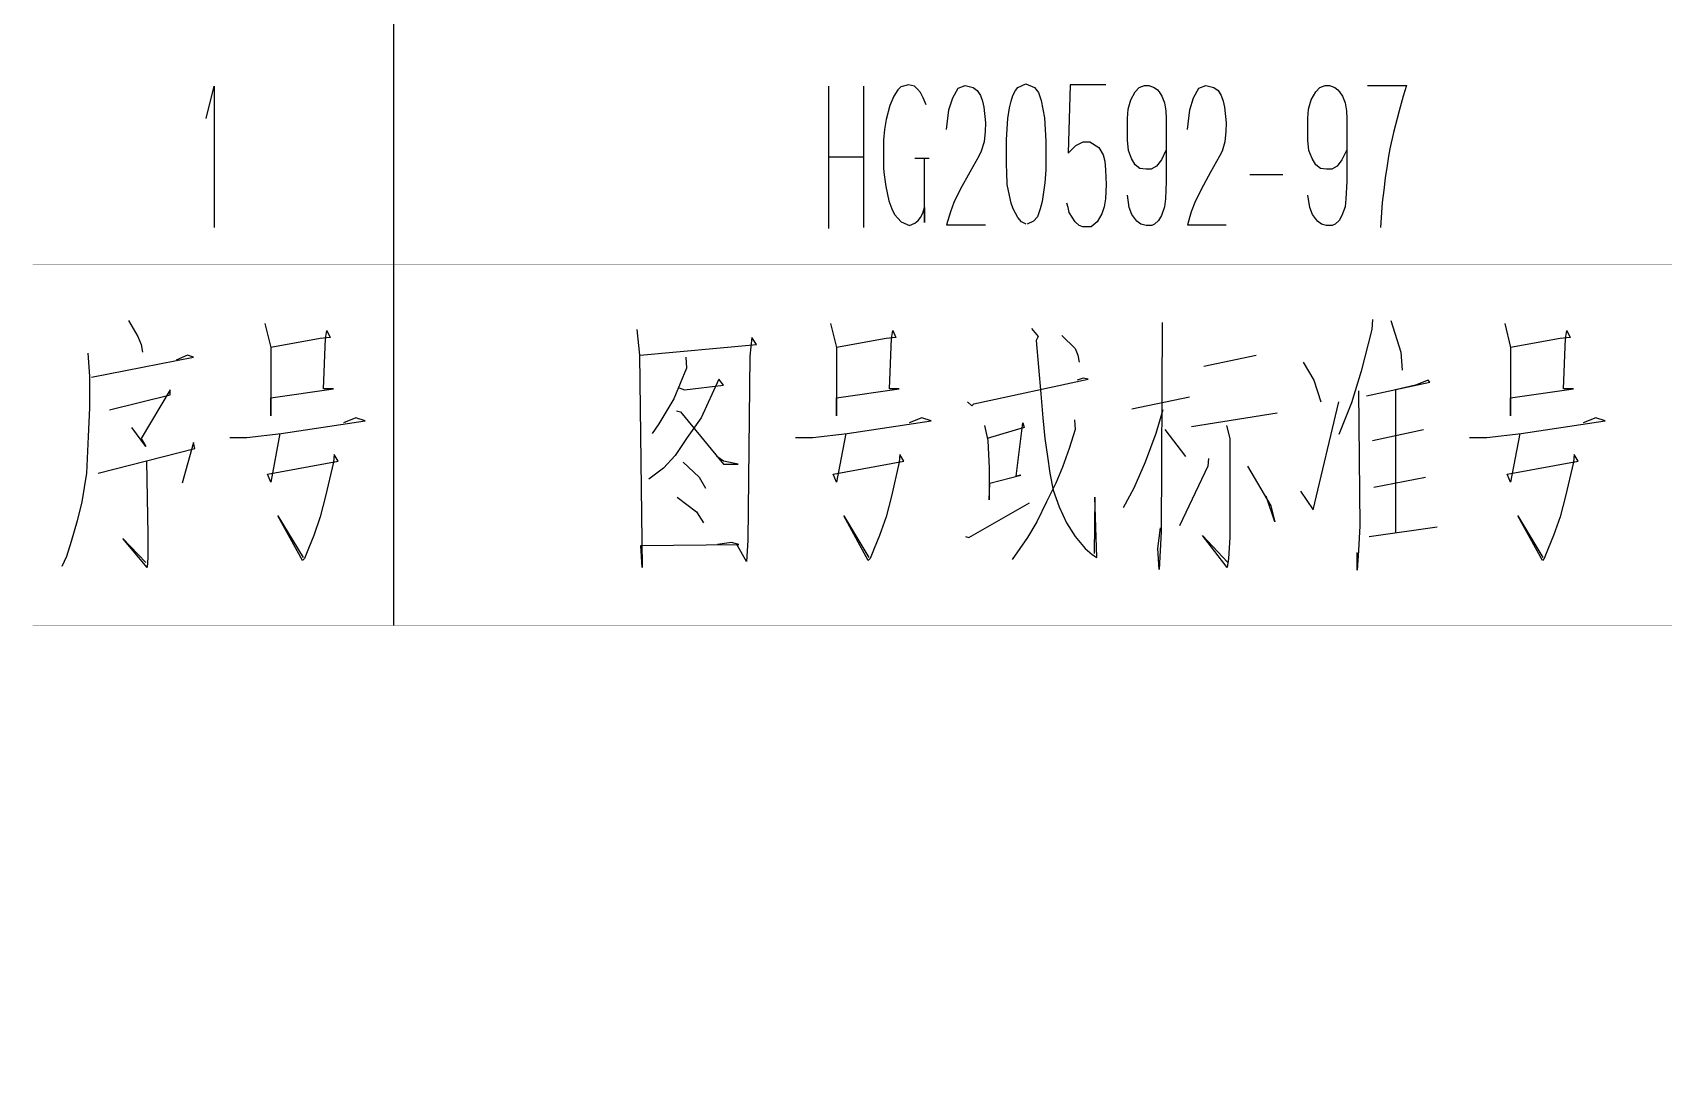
# Model space of a CAD drawing. Extents: x 0 to 8410, y 0 to 11890.
# Drawn here: x 6510 to 6961.6, y 576.8 to 864.2 of the extents above; entities that cross this region are included whole.
import ezdxf

# ---------------------------------------------------------------- set-up
doc = ezdxf.new("R2010")
doc.units = 0
doc.header["$MEASUREMENT"] = 0
doc.layers.add('6', color=7, linetype='Continuous')
doc.layers.add('9', color=7, linetype='Continuous')

# ---------------------------------------------------------------- blocks, each defined once
blk = doc.blocks.new('BLKENT878')
at = {"layer": '9', "color": 2, "linetype": 'Continuous'}
for p, q in [((6558.01, 840.4), (6560.23, 849.4)), ((6560.23, 849.4), (6560.23, 810.2)), ((6730.39, 849.4), (6730.39, 810)), ((6740.06, 849.4), (6740.06, 810.2)), ((6750.39, 849.2), (6749.61, 848.4)), ((6752.48, 849.8), (6750.39, 849.2)), ((6754.18, 849.4), (6752.48, 849.8)), ((6755.03, 848.6), (6754.18, 849.4)), ((6766.27, 848.8), (6768.17, 849.6)), ((6768.17, 849.6), (6770.39, 849)), ((6770.39, 849), (6771.57, 848.2)), ((6782.16, 848.2), (6782.81, 849)), ((6782.81, 849), (6785.03, 850)), ((6785.03, 850), (6787.39, 849)), ((6787.39, 849), (6788.56, 847.6)), ((6797.26, 849.8), (6796.73, 830.8)), ((6807.19, 849.8), (6797.26, 849.8)), ((6815.29, 847.8), (6816.41, 849)), ((6816.41, 849), (6817.91, 849.6)), ((6817.91, 849.6), (6819.09, 849.6)), ((6819.09, 849.6), (6820.59, 849)), ((6820.59, 849), (6821.44, 848.4)), ((6832.94, 848.8), (6834.84, 849.6)), ((6834.84, 849.6), (6837.06, 849)), ((6837.06, 849), (6838.24, 848.2)), ((6865.3, 847.8), (6866.41, 849)), ((6866.41, 849), (6867.91, 849.6)), ((6867.91, 849.6), (6869.09, 849.6)), ((6869.09, 849.6), (6870.59, 849)), ((6870.59, 849), (6871.44, 848.4)), ((6879.61, 849.6), (6890.39, 849.6)), ((6890.39, 849.6), (6889.48, 846.6)), ((6748.5, 846.6), (6747.39, 844)), ((6749.61, 848.4), (6748.5, 846.6)), ((6755.82, 847.6), (6755.03, 848.6)), ((6756.6, 846.2), (6755.82, 847.6)), ((6757.45, 844.2), (6756.6, 846.2)), ((6763.73, 842.8), (6764.77, 846.2)), ((6764.77, 846.2), (6766.27, 848.8)), ((6771.57, 848.2), (6772.42, 846.8)), ((6772.42, 846.8), (6773.01, 845.2)), ((6773.01, 845.2), (6773.4, 843.6)), ((6780.52, 843.4), (6780.98, 845.2)), ((6780.98, 845.2), (6781.44, 846.8)), ((6781.44, 846.8), (6782.16, 848.2)), ((6788.56, 847.6), (6789.28, 845.4)), ((6789.28, 845.4), (6790.2, 840.6)), ((6813.33, 843), (6814.05, 845.6)), ((6814.05, 845.6), (6815.29, 847.8)), ((6821.44, 848.4), (6821.9, 847.8)), ((6821.9, 847.8), (6822.68, 846.6)), ((6822.68, 846.6), (6823.4, 844.8)), ((6823.4, 844.8), (6823.79, 842.6)), ((6830.39, 842.8), (6831.44, 846.2)), ((6831.44, 846.2), (6832.94, 848.8)), ((6838.24, 848.2), (6839.09, 846.8)), ((6839.09, 846.8), (6839.67, 845.2)), ((6839.67, 845.2), (6840.07, 843.6)), ((6863.33, 843), (6864.05, 845.6)), ((6864.05, 845.6), (6865.3, 847.8)), ((6871.44, 848.4), (6871.9, 847.8)), ((6871.9, 847.8), (6872.68, 846.6)), ((6872.68, 846.6), (6873.4, 844.8)), ((6873.4, 844.8), (6873.79, 842.6)), ((6889.48, 846.6), (6888.37, 842.6)), ((6746.34, 840.2), (6745.88, 837.4)), ((6747.39, 844), (6746.34, 840.2)), ((6763.07, 837.4), (6763.73, 842.8)), ((6773.4, 843.6), (6773.86, 839.2)), ((6779.67, 834.6), (6780.07, 840.4)), ((6780.07, 840.4), (6780.52, 843.4)), ((6790.2, 840.6), (6790.59, 834.2)), ((6813.14, 840.4), (6813.33, 843)), ((6813.14, 837.6), (6813.14, 840.4)), ((6823.79, 842.6), (6823.86, 840.4)), ((6823.86, 840.4), (6823.86, 831.2)), ((6829.74, 837.4), (6830.39, 842.8)), ((6840.07, 843.6), (6840.52, 839.2)), ((6863.14, 840.4), (6863.33, 843)), ((6863.14, 837.6), (6863.14, 840.4)), ((6873.79, 842.6), (6873.86, 840.4)), ((6873.86, 840.4), (6873.86, 831.2)), ((6888.37, 842.6), (6886.8, 836.6)), ((6745.88, 837.4), (6745.62, 834.4)), ((6773.73, 836.8), (6773.46, 834)), ((6773.86, 839.2), (6773.73, 836.8)), ((6813.14, 834.4), (6813.14, 837.6)), ((6840.39, 836.8), (6840.13, 834)), ((6840.52, 839.2), (6840.39, 836.8)), ((6863.14, 834.4), (6863.14, 837.6)), ((6886.8, 836.6), (6885.82, 832)), ((6745.62, 834.4), (6745.56, 830.4)), ((6772.68, 831.4), (6771.96, 830)), ((6773.46, 834), (6772.68, 831.4)), ((6779.67, 827.6), (6779.67, 834.6)), ((6790.59, 834.2), (6790.59, 829)), ((6796.73, 830.8), (6798.89, 833)), ((6798.89, 833), (6800.85, 834)), ((6800.85, 834), (6802.75, 834)), ((6802.75, 834), (6805.23, 832.4)), ((6805.23, 832.4), (6806.41, 830.4)), ((6813.4, 831.6), (6813.14, 834.4)), ((6814.31, 829.4), (6813.4, 831.6)), ((6823.79, 831.6), (6822.55, 829)), ((6823.86, 831.2), (6823.86, 823)), ((6839.35, 831.4), (6838.63, 830)), ((6840.13, 834), (6839.35, 831.4)), ((6863.4, 831.6), (6863.14, 834.4)), ((6864.32, 829.4), (6863.4, 831.6)), ((6873.79, 831.6), (6872.55, 829)), ((6873.86, 831.2), (6873.86, 823)), ((6885.82, 832), (6885.43, 830)), ((6730.39, 829.8), (6739.93, 829.8)), ((6745.56, 830.4), (6745.62, 826.6)), ((6745.62, 826.6), (6745.75, 824.8)), ((6758.23, 829.4), (6754.31, 829.4)), ((6756.99, 811.6), (6756.99, 829.2)), ((6771.96, 830), (6769.48, 825.6)), ((6779.74, 825.6), (6779.67, 827.6)), ((6790.59, 829), (6790.52, 826.2)), ((6806.41, 830.4), (6806.86, 828.6)), ((6806.86, 828.6), (6807.12, 826.2)), ((6815.29, 827.6), (6814.31, 829.4)), ((6816.6, 826.6), (6815.29, 827.6)), ((6818.3, 826.4), (6816.6, 826.6)), ((6819.74, 826.4), (6818.3, 826.4)), ((6821.18, 827.2), (6819.74, 826.4)), ((6822.55, 829), (6821.18, 827.2)), ((6838.63, 830), (6836.14, 825.6)), ((6865.3, 827.6), (6864.32, 829.4)), ((6866.6, 826.6), (6865.3, 827.6)), ((6868.3, 826.4), (6866.6, 826.6)), ((6869.74, 826.4), (6868.3, 826.4)), ((6871.18, 827.2), (6869.74, 826.4)), ((6872.55, 829), (6871.18, 827.2)), ((6885.1, 827.4), (6884.51, 824)), ((6885.43, 830), (6885.1, 827.4)), ((6745.75, 824.8), (6746.21, 821.6)), ((6769.48, 825.6), (6766.86, 820.8)), ((6779.87, 822.2), (6779.74, 825.6)), ((6780.2, 820.4), (6779.87, 822.2)), ((6790.26, 822.6), (6789.93, 820)), ((6790.52, 826.2), (6790.26, 822.6)), ((6807.26, 822.2), (6807.06, 818.2)), ((6807.12, 826.2), (6807.26, 822.2)), ((6823.86, 823), (6823.66, 818.2)), ((6836.14, 825.6), (6833.53, 820.8)), ((6856.15, 824.8), (6847.06, 824.8)), ((6873.86, 823), (6873.66, 818.2)), ((6884.51, 824), (6884.12, 820.6)), ((6746.21, 821.6), (6747.12, 817.6)), ((6747.12, 817.6), (6747.91, 815.4)), ((6766.86, 820.8), (6765.1, 817.2)), ((6780.98, 817), (6780.2, 820.4)), ((6789.54, 817.4), (6789.02, 815.4)), ((6789.93, 820), (6789.54, 817.4)), ((6807.06, 818.2), (6806.67, 816)), ((6813.66, 815.8), (6813.14, 819.2)), ((6823.66, 818.2), (6823.4, 816)), ((6833.53, 820.8), (6831.77, 817.2)), ((6863.66, 815.8), (6863.14, 819.2)), ((6873.66, 818.2), (6873.4, 816)), ((6884.12, 820.6), (6883.73, 817.2)), ((6747.91, 815.4), (6748.69, 813.8)), ((6748.69, 813.8), (6750.46, 811.8)), ((6755.23, 812.2), (6755.88, 813)), ((6755.88, 813), (6756.47, 814.2)), ((6756.47, 814.2), (6756.99, 815.8)), ((6756.99, 815.8), (6756.99, 811.6)), ((6764.12, 814.6), (6763.07, 811)), ((6765.1, 817.2), (6764.12, 814.6)), ((6781.5, 815.4), (6780.98, 817)), ((6782.81, 813), (6781.5, 815.4)), ((6783.79, 811.8), (6782.81, 813)), ((6788.24, 813.2), (6787.12, 812)), ((6789.02, 815.4), (6788.24, 813.2)), ((6796.73, 815.8), (6796.34, 817)), ((6797.06, 814.4), (6796.73, 815.8)), ((6798.63, 811.8), (6797.06, 814.4)), ((6806.08, 814), (6804.77, 811.8)), ((6806.67, 816), (6806.08, 814)), ((6814.38, 813.8), (6813.66, 815.8)), ((6815.75, 812), (6814.38, 813.8)), ((6822.55, 813.6), (6821.77, 812.2)), ((6823.4, 816), (6822.55, 813.6)), ((6830.78, 814.6), (6829.74, 811)), ((6831.77, 817.2), (6830.78, 814.6)), ((6864.38, 813.8), (6863.66, 815.8)), ((6865.75, 812), (6864.38, 813.8)), ((6872.55, 813.6), (6871.77, 812.2)), ((6873.4, 816), (6872.55, 813.6)), ((6883.73, 817.2), (6883.2, 810.2)), ((6750.46, 811.8), (6752.81, 810.8)), ((6752.81, 810.8), (6754.31, 811.4)), ((6754.31, 811.4), (6755.23, 812.2)), ((6763.07, 811), (6773.86, 811)), ((6785.1, 811.2), (6783.79, 811.8)), ((6787.12, 812), (6785.36, 811.2)), ((6799.8, 810.8), (6798.63, 811.8)), ((6800.78, 810.4), (6799.8, 810.8)), ((6803.14, 810.4), (6800.78, 810.4)), ((6804.77, 811.8), (6803.14, 810.4)), ((6816.86, 811.2), (6815.75, 812)), ((6818.3, 810.8), (6816.86, 811.2)), ((6819.87, 810.8), (6818.3, 810.8)), ((6820.65, 811.2), (6819.87, 810.8)), ((6821.77, 812.2), (6820.65, 811.2)), ((6829.74, 811), (6840.52, 811)), ((6866.86, 811.2), (6865.75, 812)), ((6868.3, 810.8), (6866.86, 811.2)), ((6869.87, 810.8), (6868.3, 810.8)), ((6870.65, 811.2), (6869.87, 810.8)), ((6871.77, 812.2), (6870.65, 811.2))]:
    blk.add_line(p, q, dxfattribs=at)
blk = doc.blocks.new('BLKENT877')
at = {"layer": '9'}
blk.add_blockref('BLKENT878', (0, 0), dxfattribs=at)
blk = doc.blocks.new('BLKENT829')
at = {"layer": '9', "color": 1, "linetype": 'Continuous'}
blk.add_line((6610, 700), (6610, 3320), dxfattribs=at)
at = {"layer": '9', "color": 2, "linetype": 'Continuous'}
for p, q in [((6536.57, 784.451), (6539.14, 780.059)), ((6574.27, 783.627), (6575.92, 777.039)), ((6591.11, 779.51), (6591.48, 781.706)), ((6591.48, 781.706), (6592.39, 779.784)), ((6677.32, 781.98), (6678.05, 774.843)), ((6730.94, 783.627), (6732.59, 777.039)), ((6747.78, 779.51), (6748.14, 781.706)), ((6748.14, 781.706), (6749.06, 779.784)), ((6786.58, 782.255), (6788.41, 780.059)), ((6822.81, 783.902), (6822.45, 725.98)), ((6880.82, 781.98), (6877.9, 770.451)), ((6881.01, 784.725), (6880.82, 781.98)), ((6886.13, 784.451), (6888.88, 775.667)), ((6917.61, 783.627), (6919.26, 777.039)), ((6934.45, 779.51), (6934.81, 781.706)), ((6934.81, 781.706), (6935.73, 779.784)), ((6539.14, 780.059), (6540.05, 777.863)), ((6540.05, 777.863), (6540.42, 775.667)), ((6589.65, 779.51), (6575.92, 777.039)), ((6575.92, 777.039), (6575.92, 758.098)), ((6592.39, 779.784), (6589.65, 779.51)), ((6590.56, 765.51), (6591.11, 779.51)), ((6678.24, 774.843), (6710.44, 777.863)), ((6709.16, 779.784), (6708.61, 774.569)), ((6710.44, 777.863), (6709.16, 779.784)), ((6746.31, 779.51), (6732.59, 777.039)), ((6732.59, 777.039), (6732.59, 758.098)), ((6749.06, 779.784), (6746.31, 779.51)), ((6747.23, 765.51), (6747.78, 779.51)), ((6788.41, 780.059), (6787.86, 778.961)), ((6787.86, 778.961), (6789.14, 764.137)), ((6794.99, 780.333), (6798.65, 776.765)), ((6798.65, 776.765), (6799.39, 774.843)), ((6932.98, 779.51), (6919.26, 777.039)), ((6919.26, 777.039), (6919.26, 758.098)), ((6935.73, 779.784), (6932.98, 779.51)), ((6933.9, 765.51), (6934.45, 779.51)), ((6525.23, 775.392), (6525.78, 769.078)), ((6526.33, 768.804), (6554.51, 774.294)), ((6552.86, 774.843), (6549.75, 773.471)), ((6554.51, 774.294), (6552.86, 774.843)), ((6678.05, 774.843), (6678.78, 716.098)), ((6690.86, 774.294), (6691.05, 771.274)), ((6708.61, 774.569), (6708.07, 723.51)), ((6799.39, 774.843), (6799.75, 772.922)), ((6834.34, 771.824), (6848.8, 774.843)), ((6861.79, 772.922), (6864.72, 767.98)), ((6888.88, 775.667), (6889.06, 773.196)), ((6889.06, 773.196), (6889.24, 770.725)), ((6525.78, 769.078), (6525.78, 761.392)), ((6691.05, 771.274), (6687.57, 762.765)), ((6700.01, 768.255), (6695.07, 757.549)), ((6701.29, 766.608), (6700.01, 768.255)), ((6770.65, 761.392), (6802.31, 768.255)), ((6800.85, 768.529), (6799.2, 767.98)), ((6802.31, 768.255), (6800.85, 768.529)), ((6864.72, 767.98), (6866.73, 761.941)), ((6877.9, 770.451), (6875.15, 761.667)), ((6896.38, 767.98), (6892.9, 766.608)), ((6896.93, 767.431), (6896.38, 767.98)), ((6531.27, 759.745), (6548.1, 763.863)), ((6548.1, 765.235), (6540.05, 751.784)), ((6548.1, 763.863), (6548.1, 765.235)), ((6575.92, 763.039), (6593.31, 765.51)), ((6593.31, 765.51), (6590.56, 765.51)), ((6689.03, 765.784), (6690.5, 765.235)), ((6690.5, 765.235), (6701.29, 766.608)), ((6732.59, 763.039), (6749.97, 765.51)), ((6749.97, 765.51), (6747.23, 765.51)), ((6789.14, 764.137), (6789.69, 757.549)), ((6814.39, 760.02), (6830.31, 763.314)), ((6877.16, 764.961), (6877.53, 727.627)), ((6879.36, 763.588), (6896.93, 767.431)), ((6892.9, 766.608), (6887.41, 765.235)), ((6887.41, 765.235), (6887.41, 725.706)), ((6919.26, 763.039), (6936.64, 765.51)), ((6936.64, 765.51), (6933.9, 765.51)), ((6525.78, 760.294), (6525.41, 752.333)), ((6525.78, 761.392), (6525.78, 760.294)), ((6575.92, 758.098), (6575.92, 763.039)), ((6687.57, 762.765), (6683.36, 755.902)), ((6688.3, 759.471), (6689.4, 759.196)), ((6689.4, 759.196), (6701.29, 744.647)), ((6732.59, 758.098), (6732.59, 763.039)), ((6768.82, 761.941), (6770.1, 760.843)), ((6770.1, 760.843), (6770.65, 761.392)), ((6822.99, 759.745), (6820.98, 753.157)), ((6830.86, 755.078), (6854.65, 758.922)), ((6864.54, 732.02), (6871.67, 761.941)), ((6875.15, 761.667), (6871.67, 752.882)), ((6919.26, 758.098), (6919.26, 763.039)), ((6541.33, 749.588), (6537.49, 754.804)), ((6578.85, 753.157), (6602.09, 756.725)), ((6599.53, 757.549), (6596.05, 756.176)), ((6602.09, 756.725), (6599.53, 757.549)), ((6683.36, 755.902), (6681.53, 753.157)), ((6695.07, 757.549), (6691.23, 752.059)), ((6735.52, 753.157), (6758.76, 756.725)), ((6756.2, 757.549), (6752.72, 756.176)), ((6758.76, 756.725), (6756.2, 757.549)), ((6773.58, 755.353), (6774.5, 751.235)), ((6784.56, 754.804), (6774.31, 751.784)), ((6782.37, 741.353), (6784.2, 756.176)), ((6784.2, 756.176), (6784.56, 754.804)), ((6789.69, 757.549), (6790.24, 751.784)), ((6798.65, 754.255), (6797.01, 749.039)), ((6798.47, 757), (6798.65, 754.255)), ((6823.54, 754.255), (6829.22, 746.843)), ((6840.56, 755.353), (6841.48, 751.784)), ((6881.01, 751.235), (6895.1, 754.255)), ((6922.18, 753.157), (6945.43, 756.725)), ((6942.86, 757.549), (6939.39, 756.176)), ((6945.43, 756.725), (6942.86, 757.549)), ((6525.41, 752.333), (6524.86, 742.176)), ((6540.05, 751.784), (6541.33, 749.588)), ((6554.51, 750.686), (6551.4, 739.431)), ((6554.87, 749.039), (6554.51, 750.686)), ((6564.57, 752.059), (6569.33, 752.059)), ((6569.33, 752.059), (6578.85, 753.157)), ((6578.48, 753.157), (6575.92, 739.706)), ((6691.23, 752.059), (6687.93, 747.118)), ((6721.24, 752.059), (6726, 752.059)), ((6726, 752.059), (6735.52, 753.157)), ((6735.15, 753.157), (6732.59, 739.706)), ((6774.5, 751.235), (6774.86, 743.549)), ((6790.24, 751.784), (6790.97, 746.843)), ((6820.98, 753.157), (6818.05, 745.196)), ((6841.48, 751.784), (6841.48, 724.333)), ((6907.91, 752.059), (6912.67, 752.059)), ((6912.67, 752.059), (6922.18, 753.157)), ((6921.82, 753.157), (6919.26, 739.706)), ((6528.16, 742.176), (6554.87, 749.039)), ((6541.52, 745.471), (6541.88, 725.157)), ((6575.01, 741.902), (6594.59, 745.471)), ((6593.31, 745.196), (6591.11, 735.863)), ((6593.49, 747.392), (6593.31, 745.196)), ((6594.59, 745.471), (6593.49, 747.392)), ((6687.93, 747.118), (6684.64, 743.549)), ((6690.13, 745.196), (6694.52, 741.078)), ((6701.29, 745.471), (6699.46, 746.843)), ((6705.32, 744.647), (6701.29, 745.471)), ((6731.67, 741.902), (6751.25, 745.471)), ((6749.97, 745.196), (6747.78, 735.863)), ((6750.16, 747.392), (6749.97, 745.196)), ((6751.25, 745.471), (6750.16, 747.392)), ((6790.97, 746.843), (6791.7, 742.176)), ((6797.01, 749.039), (6795.18, 743.824)), ((6818.05, 745.196), (6814.94, 738.059)), ((6835.62, 746.294), (6835.44, 744.098)), ((6918.34, 741.902), (6937.92, 745.471)), ((6936.64, 745.196), (6934.45, 735.863)), ((6936.82, 747.392), (6936.64, 745.196)), ((6937.92, 745.471), (6936.82, 747.392)), ((6524.86, 742.176), (6523.58, 734.216)), ((6575.92, 739.706), (6575.01, 741.902)), ((6684.64, 743.549), (6680.61, 740.529)), ((6694.52, 741.078), (6696.35, 738.059)), ((6701.29, 744.647), (6705.32, 744.647)), ((6732.59, 739.706), (6731.67, 741.902)), ((6774.86, 743.549), (6774.86, 734.765)), ((6775.05, 739.431), (6783.65, 741.627)), ((6783.65, 741.627), (6782.37, 741.353)), ((6791.7, 742.176), (6792.61, 737.51)), ((6795.18, 743.824), (6793.35, 739.431)), ((6835.44, 744.098), (6827.57, 727.627)), ((6846.42, 744.098), (6852.82, 733.118)), ((6881.37, 738.333), (6895.65, 741.078)), ((6919.26, 739.706), (6918.34, 741.902)), ((6774.86, 734.765), (6775.05, 739.431)), ((6793.35, 739.431), (6790.78, 734.216)), ((6792.61, 737.51), (6794.26, 732.843)), ((6814.94, 738.059), (6812.01, 732.569)), ((6861.06, 737.235), (6864.54, 732.02)), ((6523.58, 734.216), (6522.3, 729)), ((6591.11, 735.863), (6589.65, 730.098)), ((6688.48, 735.588), (6693.79, 731.471)), ((6747.78, 735.863), (6746.31, 730.098)), ((6769.19, 724.333), (6786.03, 733.941)), ((6790.78, 734.216), (6788.04, 728.726)), ((6794.26, 732.843), (6796.28, 728.451)), ((6804.14, 735.588), (6803.96, 719.941)), ((6804.69, 718.843), (6804.14, 735.588)), ((6853.92, 728.726), (6851.54, 735.863)), ((6852.82, 733.118), (6853.92, 728.726)), ((6934.45, 735.863), (6932.98, 730.098)), ((6522.3, 729), (6520.65, 723.235)), ((6584.71, 718.02), (6577.93, 730.373)), ((6577.93, 730.373), (6584.89, 718.843)), ((6589.65, 730.098), (6587.82, 724.882)), ((6693.79, 731.471), (6695.8, 728.451)), ((6741.37, 718.02), (6734.6, 730.373)), ((6734.6, 730.373), (6741.56, 718.843)), ((6746.31, 730.098), (6744.48, 724.882)), ((6788.04, 728.726), (6785.48, 724.333)), ((6796.28, 728.451), (6798.65, 724.608)), ((6821.53, 721.314), (6822.26, 727.078)), ((6877.53, 727.627), (6877.16, 720.765)), ((6880.09, 724.608), (6898.94, 727.353)), ((6928.04, 718.02), (6921.27, 730.373)), ((6921.27, 730.373), (6928.22, 718.843)), ((6932.98, 730.098), (6931.15, 724.882)), ((6520.65, 723.235), (6519.37, 719.118)), ((6541.7, 716.098), (6534.93, 724.059)), ((6534.93, 724.059), (6541.33, 717.471)), ((6541.88, 725.157), (6541.88, 718.843)), ((6587.82, 724.882), (6586.35, 721.314)), ((6703.49, 722.961), (6699.65, 722.412)), ((6705.5, 722.412), (6703.49, 722.961)), ((6708.07, 723.51), (6707.7, 717.745)), ((6744.48, 724.882), (6743.02, 721.314)), ((6768.28, 724.608), (6769.19, 724.333)), ((6785.48, 724.333), (6781.27, 718.294)), ((6798.65, 724.608), (6801.4, 721.314)), ((6822.45, 725.98), (6821.9, 715.549)), ((6840.75, 716.098), (6833.97, 724.882)), ((6833.97, 724.882), (6840.93, 717.471)), ((6841.48, 724.333), (6841.11, 718.569)), ((6931.15, 724.882), (6929.69, 721.314)), ((6519.37, 719.118), (6518.09, 716.373)), ((6541.88, 718.843), (6541.7, 716.098)), ((6585.25, 718.569), (6584.71, 718.02)), ((6586.35, 721.314), (6585.25, 718.569)), ((6678.42, 722.137), (6705.5, 722.412)), ((6678.78, 716.098), (6678.42, 722.137)), ((6707.7, 717.745), (6704.95, 722.412)), ((6741.92, 718.569), (6741.37, 718.02)), ((6743.02, 721.314), (6741.92, 718.569)), ((6801.4, 721.314), (6803.41, 719.667)), ((6803.41, 719.667), (6804.69, 718.843)), ((6821.9, 715.549), (6821.53, 721.314)), ((6841.11, 718.569), (6840.75, 716.098)), ((6877.16, 720.765), (6876.8, 715.275)), ((6876.8, 715.275), (6876.8, 720.216)), ((6928.59, 718.569), (6928.04, 718.02)), ((6929.69, 721.314), (6928.59, 718.569))]:
    blk.add_line(p, q, dxfattribs=at)
at = {"layer": '9', "color": 7, "linetype": 'Continuous', "const_width": 0.03}
for points in [[(6510, 700), (6510, 3320)], [(6510, 800), (8310, 800)]]:
    blk.add_lwpolyline(points, dxfattribs=at)
at = {"layer": '9'}
blk.add_blockref('BLKENT877', (0, 0), dxfattribs=at)

msp = doc.modelspace()

# ---------------------------------------------------------------- linework, layer by layer
at = {"layer": '6', "const_width": 0.03}
for points in [[(6510, 100), (6510, 700)], [(6510, 500), (6510, 700)], [(6510, 700), (8310, 700)]]:
    msp.add_lwpolyline(points, dxfattribs=at)

# ---------------------------------------------------------------- block references
at = {"layer": '6'}
msp.add_blockref('BLKENT829', (0, 0), dxfattribs=at)

doc.saveas('drawing.dxf')
